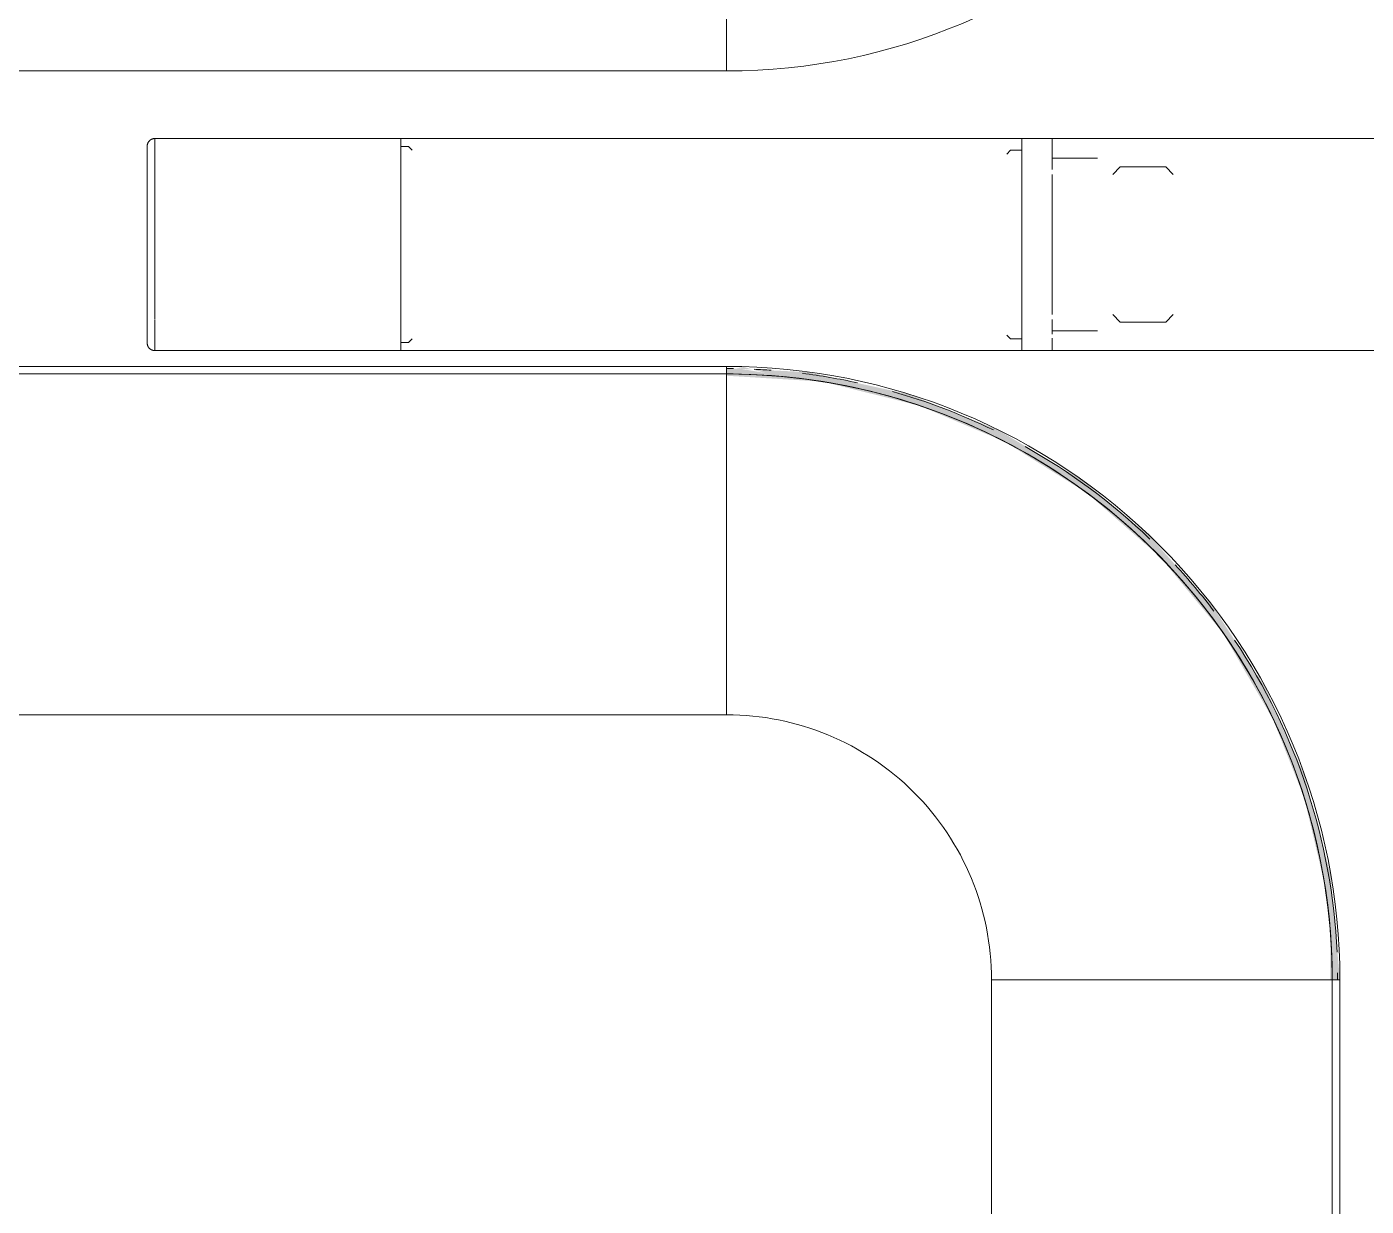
# Model space of a CAD drawing. Header units: millimetres. Extents: x -11245 to 8231, y -22520 to -3800.
# Drawn here: x -7597 to -7420.1, y -15316.6 to -15160.9 of the extents above; entities that cross this region are included whole.
import ezdxf

# ---------------------------------------------------------------- set-up
doc = ezdxf.new("R2010")
doc.units = ezdxf.units.MM
for name, color, linetype, lineweight in [('A-DETL-THIN', 151, 'Continuous', 9), ('A-FLOR-PATT', 8, 'Continuous', 25), ('A-GENM', 13, 'Continuous', 9), ('G-IMPT', 8, 'Continuous', 9)]:
    doc.layers.add(name, color=color, linetype=linetype, lineweight=lineweight)

# ---------------------------------------------------------------- blocks, each defined once
blk = doc.blocks.new('CRT_MGN_COZ_Fogão a lenha completo - CRT_MGN_COZ_Fogão a lenha completo-5005769-PONTOS ELÉTRICOS TÉRREO')
at = {"layer": 'G-IMPT'}
for p, q in [((2637.92, 90), (2637.92, -90)), ((2682.92, 90), (2682.92, -90)), ((2682.92, -90), (2682.92, 90)), ((2683.92, 90), (2683.92, -90)), ((2722.92, 90), (2722.92, -90)), ((2699.92, -13.5), (2700.08, -13.5)), ((2700.08, -13.5), (2699.92, -13.5)), ((2686, -14.5), (2686, -47)), ((2690.08, -14.5), (2686, -14.5)), ((2700.04, -14.5), (2690.14, -14.5)), ((2700.04, -14.5), (2714, -14.5)), ((2714, -47), (2714, -14.5)), ((2686, -47), (2686, -129)), ((2686, -47), (2714, -47)), ((2700, -47), (2686, -47)), ((2687.05, -47), (2687.05, -48)), ((2714, -47), (2700, -47)), ((2712.95, -48), (2712.95, -47)), ((2714, -129), (2714, -47)), ((2687.05, -48), (2687.55, -48.5)), ((2712.45, -48.5), (2712.95, -48)), ((2637.92, -90), (2682.92, -90)), ((2682.92, -90), (2683.92, -90)), ((2767.92, -90), (2722.92, -90)), ((2602.92, -125), (2362.92, -125)), ((2602.92, -170), (2602.92, -125)), ((2688.05, -127), (2687.55, -127.5)), ((2712.45, -127.5), (2711.95, -127)), ((2686, -129), (2686, -133)), ((2686, -129), (2714, -129)), ((2714, -129), (2686, -129)), ((2687.55, -127.5), (2687.55, -129)), ((2712.45, -129), (2712.45, -127.5)), ((2714, -133), (2714, -129)), ((2686, -133), (2686, -210)), ((2686, -133), (2687.63, -133)), ((2690.1, -133), (2688.17, -133)), ((2688.6, -133), (2688.6, -139)), ((2690.75, -133), (2700, -133)), ((2700, -133), (2699.11, -133)), ((2700, -133), (2709.25, -133)), ((2711.83, -133), (2709.9, -133)), ((2711.4, -139), (2711.4, -133)), ((2711.8, -133), (2714, -133)), ((2714, -210), (2714, -133)), ((2690.75, -141), (2689.75, -142)), ((2710.25, -142), (2709.25, -141)), ((2689.75, -142), (2689.75, -148)), ((2710.25, -148), (2710.25, -142)), ((2689.75, -148), (2690.75, -149)), ((2709.25, -149), (2710.25, -148)), ((2602.92, -170), (2362.92, -170)), ((2362.92, -170), (2602.92, -170)), ((2602.92, -171), (2362.92, -171)), ((2602.92, -170), (2602.92, -171))]:
    blk.add_line(p, q, dxfattribs=at)
at = {"layer": 'G-IMPT', "flags": 128}
for points in [[(2686, -14.5), (2686, -14.46), (2686, -14.42), (2686.01, -14.38), (2686.01, -14.34), (2686.02, -14.3), (2686.03, -14.26), (2686.04, -14.22), (2686.05, -14.19), (2686.06, -14.15), (2686.08, -14.11), (2686.1, -14.07), (2686.11, -14.04), (2686.13, -14), (2686.15, -13.97), (2686.17, -13.94), (2686.2, -13.9), (2686.22, -13.87), (2686.25, -13.84), (2686.28, -13.81), (2686.3, -13.78), (2686.33, -13.76), (2686.36, -13.73), (2686.39, -13.7), (2686.43, -13.68), (2686.46, -13.66), (2686.49, -13.64), (2686.53, -13.62), (2686.56, -13.6), (2686.6, -13.58), (2686.64, -13.57), (2686.68, -13.55), (2686.71, -13.54), (2686.75, -13.53), (2686.79, -13.52), (2686.83, -13.51), (2686.87, -13.51), (2686.91, -13.5), (2686.95, -13.5), (2686.99, -13.5), (2687, -13.5)], [(2700.08, -13.5), (2699.56, -13.5), (2699.04, -13.5), (2698.52, -13.5), (2698, -13.5), (2697.49, -13.5), (2696.98, -13.5), (2696.48, -13.5), (2695.98, -13.5), (2695.49, -13.5), (2695.01, -13.5), (2694.53, -13.5), (2694.06, -13.5), (2693.61, -13.5), (2693.16, -13.5), (2692.72, -13.5), (2692.3, -13.5), (2691.88, -13.5), (2691.48, -13.5), (2691.1, -13.5), (2690.73, -13.5), (2690.37, -13.5), (2690.03, -13.5), (2689.7, -13.5), (2689.39, -13.5), (2689.1, -13.5), (2688.83, -13.5), (2688.57, -13.5), (2688.33, -13.5), (2688.11, -13.5), (2687.91, -13.5), (2687.73, -13.5), (2687.57, -13.5), (2687.43, -13.5), (2687.3, -13.5), (2687.2, -13.5), (2687.12, -13.5), (2687.06, -13.5), (2687.02, -13.5), (2687, -13.5), (2687, -13.5)], [(2687, -13.5), (2687.01, -13.5), (2687.04, -13.5), (2687.09, -13.5), (2687.17, -13.5), (2687.26, -13.5), (2687.37, -13.5), (2687.51, -13.5), (2687.66, -13.5), (2687.83, -13.5), (2688.03, -13.5), (2688.24, -13.5), (2688.47, -13.5), (2688.72, -13.5), (2688.99, -13.5), (2689.27, -13.5), (2689.57, -13.5), (2689.89, -13.5), (2690.23, -13.5), (2690.58, -13.5), (2690.94, -13.5), (2691.32, -13.5), (2691.72, -13.5), (2692.12, -13.5), (2692.54, -13.5), (2692.98, -13.5), (2693.42, -13.5), (2693.87, -13.5), (2694.34, -13.5), (2694.81, -13.5), (2695.29, -13.5), (2695.78, -13.5), (2696.27, -13.5), (2696.77, -13.5), (2697.28, -13.5), (2697.79, -13.5), (2698.3, -13.5), (2698.82, -13.5), (2699.34, -13.5), (2699.86, -13.5), (2699.92, -13.5)], [(2699.92, -13.5), (2700.44, -13.5), (2700.96, -13.5), (2701.48, -13.5), (2702, -13.5), (2702.51, -13.5), (2703.02, -13.5), (2703.52, -13.5), (2704.02, -13.5), (2704.51, -13.5), (2704.99, -13.5), (2705.47, -13.5), (2705.94, -13.5), (2706.39, -13.5), (2706.84, -13.5), (2707.28, -13.5), (2707.7, -13.5), (2708.12, -13.5), (2708.52, -13.5), (2708.9, -13.5), (2709.27, -13.5), (2709.63, -13.5), (2709.97, -13.5), (2710.3, -13.5), (2710.61, -13.5), (2710.9, -13.5), (2711.17, -13.5), (2711.43, -13.5), (2711.67, -13.5), (2711.89, -13.5), (2712.09, -13.5), (2712.27, -13.5), (2712.43, -13.5), (2712.57, -13.5), (2712.7, -13.5), (2712.8, -13.5), (2712.88, -13.5), (2712.94, -13.5), (2712.98, -13.5), (2713, -13.5), (2713, -13.5)], [(2713, -13.5), (2712.99, -13.5), (2712.96, -13.5), (2712.91, -13.5), (2712.83, -13.5), (2712.74, -13.5), (2712.63, -13.5), (2712.49, -13.5), (2712.34, -13.5), (2712.17, -13.5), (2711.97, -13.5), (2711.76, -13.5), (2711.53, -13.5), (2711.28, -13.5), (2711.01, -13.5), (2710.73, -13.5), (2710.43, -13.5), (2710.11, -13.5), (2709.77, -13.5), (2709.42, -13.5), (2709.06, -13.5), (2708.68, -13.5), (2708.28, -13.5), (2707.88, -13.5), (2707.46, -13.5), (2707.02, -13.5), (2706.58, -13.5), (2706.13, -13.5), (2705.66, -13.5), (2705.19, -13.5), (2704.71, -13.5), (2704.22, -13.5), (2703.73, -13.5), (2703.23, -13.5), (2702.72, -13.5), (2702.21, -13.5), (2701.7, -13.5), (2701.18, -13.5), (2700.66, -13.5), (2700.14, -13.5), (2700.08, -13.5)], [(2713, -13.5), (2713.04, -13.5), (2713.08, -13.5), (2713.12, -13.51), (2713.16, -13.51), (2713.2, -13.52), (2713.24, -13.53), (2713.28, -13.54), (2713.31, -13.55), (2713.35, -13.56), (2713.39, -13.58), (2713.43, -13.6), (2713.46, -13.61), (2713.5, -13.63), (2713.53, -13.65), (2713.56, -13.67), (2713.6, -13.7), (2713.63, -13.72), (2713.66, -13.75), (2713.69, -13.78), (2713.72, -13.8), (2713.74, -13.83), (2713.77, -13.86), (2713.8, -13.89), (2713.82, -13.93), (2713.84, -13.96), (2713.86, -13.99), (2713.88, -14.03), (2713.9, -14.06), (2713.92, -14.1), (2713.93, -14.14), (2713.95, -14.18), (2713.96, -14.21), (2713.97, -14.25), (2713.98, -14.29), (2713.99, -14.33), (2713.99, -14.37), (2714, -14.41), (2714, -14.45), (2714, -14.49), (2714, -14.5)], [(2682.92, -90), (2682.86, -93.2), (2682.67, -96.39), (2682.35, -99.58), (2681.9, -102.75), (2681.33, -105.89), (2680.63, -109.02), (2679.81, -112.11), (2678.86, -115.17), (2677.8, -118.18), (2676.61, -121.15), (2675.31, -124.08), (2673.88, -126.94), (2672.35, -129.75), (2670.71, -132.49), (2668.95, -135.17), (2667.09, -137.78), (2665.13, -140.3), (2663.07, -142.75), (2660.91, -145.11), (2658.66, -147.39), (2656.32, -149.57), (2653.9, -151.66), (2651.39, -153.65), (2648.81, -155.54), (2646.15, -157.32), (2643.42, -158.99), (2640.63, -160.56), (2637.78, -162.01), (2634.87, -163.34), (2631.91, -164.56), (2628.91, -165.66), (2625.86, -166.64), (2622.78, -167.5), (2619.66, -168.23), (2616.52, -168.84), (2613.36, -169.32), (2610.18, -169.67), (2606.99, -169.9), (2603.79, -170), (2602.92, -170)], [(2602.92, -170), (2606.12, -169.94), (2609.32, -169.74), (2612.5, -169.42), (2615.67, -168.98), (2618.82, -168.41), (2621.94, -167.71), (2625.03, -166.88), (2628.09, -165.94), (2631.11, -164.87), (2634.08, -163.68), (2637, -162.38), (2639.87, -160.96), (2642.68, -159.43), (2645.42, -157.78), (2648.1, -156.03), (2650.7, -154.17), (2653.23, -152.21), (2655.68, -150.14), (2658.04, -147.99), (2660.31, -145.74), (2662.5, -143.4), (2664.58, -140.97), (2666.57, -138.47), (2668.46, -135.88), (2670.24, -133.22), (2671.92, -130.5), (2673.48, -127.71), (2674.93, -124.85), (2676.27, -121.95), (2677.49, -118.99), (2678.59, -115.98), (2679.57, -112.94), (2680.42, -109.85), (2681.15, -106.74), (2681.76, -103.6), (2682.24, -100.43), (2682.6, -97.25), (2682.82, -94.06), (2682.92, -90.86), (2682.92, -90)]]:
    blk.add_lwpolyline(points, dxfattribs=at)
at = {"layer": 'G-IMPT'}
for centre, radius, start, end in [((2602.92, -90), 80, 270, 0), ((2602.92, -90), 81, 270, 0), ((2602.92, -90), 35, 270, 0), ((2602.92, -90), 80, 270, 0), ((2602.92, -90), 80.7, 359.3582, 0), ((2802.92, -90), 80, 180, 270), ((2602.92, -90), 80.7, 355.8006, 357.4191), ((2602.92, -90), 80.7, 347.6323, 352.8719), ((2602.92, -90), 80.7, 334.107, 344.25), ((2602.92, -90), 80.7, 316.155, 330.75), ((2602.92, -90), 80.7, 307.1013, 312.75), ((2602.92, -90), 80.7, 272.5809, 303.75), ((2602.92, -90), 80.7, 270, 270.6418)]:
    blk.add_arc(centre, radius, start, end, dxfattribs=at)
blk = doc.blocks.new('CRT_MGN_COZ_Fogão a lenha completo - CRT_MGN_COZ_Fogão a lenha completo-V30-PONTOS ELÉTRICOS TÉRREO')
at = {"layer": 'G-IMPT'}
for p, q in [((2637.92, 90), (2637.92, -90)), ((2682.92, 90), (2682.92, -90)), ((2682.92, -90), (2682.92, 90)), ((2683.92, 90), (2683.92, -90)), ((2722.92, 90), (2722.92, -90)), ((2699.92, -13.5), (2700.08, -13.5)), ((2700.08, -13.5), (2699.92, -13.5)), ((2686, -14.5), (2686, -47)), ((2690.08, -14.5), (2686, -14.5)), ((2700.04, -14.5), (2690.14, -14.5)), ((2700.04, -14.5), (2714, -14.5)), ((2714, -47), (2714, -14.5)), ((2686, -47), (2686, -129)), ((2686, -47), (2714, -47)), ((2700, -47), (2686, -47)), ((2687.05, -47), (2687.05, -48)), ((2714, -47), (2700, -47)), ((2712.95, -48), (2712.95, -47)), ((2714, -129), (2714, -47)), ((2687.05, -48), (2687.55, -48.5)), ((2712.45, -48.5), (2712.95, -48)), ((2637.92, -90), (2682.92, -90)), ((2682.92, -90), (2683.92, -90)), ((2767.92, -90), (2722.92, -90)), ((2602.92, -125), (2362.92, -125)), ((2602.92, -170), (2602.92, -125)), ((2688.05, -127), (2687.55, -127.5)), ((2712.45, -127.5), (2711.95, -127)), ((2686, -129), (2686, -133)), ((2686, -129), (2714, -129)), ((2714, -129), (2686, -129)), ((2687.55, -127.5), (2687.55, -129)), ((2712.45, -129), (2712.45, -127.5)), ((2714, -133), (2714, -129)), ((2686, -133), (2686, -210)), ((2686, -133), (2687.63, -133)), ((2690.1, -133), (2688.17, -133)), ((2688.6, -133), (2688.6, -139)), ((2690.75, -133), (2700, -133)), ((2700, -133), (2699.11, -133)), ((2700, -133), (2709.25, -133)), ((2711.83, -133), (2709.9, -133)), ((2711.4, -139), (2711.4, -133)), ((2711.8, -133), (2714, -133)), ((2714, -210), (2714, -133)), ((2690.75, -141), (2689.75, -142)), ((2710.25, -142), (2709.25, -141)), ((2689.75, -142), (2689.75, -148)), ((2710.25, -148), (2710.25, -142)), ((2689.75, -148), (2690.75, -149)), ((2709.25, -149), (2710.25, -148)), ((2602.92, -170), (2362.92, -170)), ((2362.92, -170), (2602.92, -170)), ((2602.92, -171), (2362.92, -171)), ((2602.92, -170), (2602.92, -171))]:
    blk.add_line(p, q, dxfattribs=at)
at = {"layer": 'G-IMPT', "flags": 128}
for points in [[(2686, -14.5), (2686, -14.46), (2686, -14.42), (2686.01, -14.38), (2686.01, -14.34), (2686.02, -14.3), (2686.03, -14.26), (2686.04, -14.22), (2686.05, -14.19), (2686.06, -14.15), (2686.08, -14.11), (2686.1, -14.07), (2686.11, -14.04), (2686.13, -14), (2686.15, -13.97), (2686.17, -13.94), (2686.2, -13.9), (2686.22, -13.87), (2686.25, -13.84), (2686.28, -13.81), (2686.3, -13.78), (2686.33, -13.76), (2686.36, -13.73), (2686.39, -13.7), (2686.43, -13.68), (2686.46, -13.66), (2686.49, -13.64), (2686.53, -13.62), (2686.56, -13.6), (2686.6, -13.58), (2686.64, -13.57), (2686.68, -13.55), (2686.71, -13.54), (2686.75, -13.53), (2686.79, -13.52), (2686.83, -13.51), (2686.87, -13.51), (2686.91, -13.5), (2686.95, -13.5), (2686.99, -13.5), (2687, -13.5)], [(2700.08, -13.5), (2699.56, -13.5), (2699.04, -13.5), (2698.52, -13.5), (2698, -13.5), (2697.49, -13.5), (2696.98, -13.5), (2696.48, -13.5), (2695.98, -13.5), (2695.49, -13.5), (2695.01, -13.5), (2694.53, -13.5), (2694.06, -13.5), (2693.61, -13.5), (2693.16, -13.5), (2692.72, -13.5), (2692.3, -13.5), (2691.88, -13.5), (2691.48, -13.5), (2691.1, -13.5), (2690.73, -13.5), (2690.37, -13.5), (2690.03, -13.5), (2689.7, -13.5), (2689.39, -13.5), (2689.1, -13.5), (2688.83, -13.5), (2688.57, -13.5), (2688.33, -13.5), (2688.11, -13.5), (2687.91, -13.5), (2687.73, -13.5), (2687.57, -13.5), (2687.43, -13.5), (2687.3, -13.5), (2687.2, -13.5), (2687.12, -13.5), (2687.06, -13.5), (2687.02, -13.5), (2687, -13.5), (2687, -13.5)], [(2687, -13.5), (2687.01, -13.5), (2687.04, -13.5), (2687.09, -13.5), (2687.17, -13.5), (2687.26, -13.5), (2687.37, -13.5), (2687.51, -13.5), (2687.66, -13.5), (2687.83, -13.5), (2688.03, -13.5), (2688.24, -13.5), (2688.47, -13.5), (2688.72, -13.5), (2688.99, -13.5), (2689.27, -13.5), (2689.57, -13.5), (2689.89, -13.5), (2690.23, -13.5), (2690.58, -13.5), (2690.94, -13.5), (2691.32, -13.5), (2691.72, -13.5), (2692.12, -13.5), (2692.54, -13.5), (2692.98, -13.5), (2693.42, -13.5), (2693.87, -13.5), (2694.34, -13.5), (2694.81, -13.5), (2695.29, -13.5), (2695.78, -13.5), (2696.27, -13.5), (2696.77, -13.5), (2697.28, -13.5), (2697.79, -13.5), (2698.3, -13.5), (2698.82, -13.5), (2699.34, -13.5), (2699.86, -13.5), (2699.92, -13.5)], [(2699.92, -13.5), (2700.44, -13.5), (2700.96, -13.5), (2701.48, -13.5), (2702, -13.5), (2702.51, -13.5), (2703.02, -13.5), (2703.52, -13.5), (2704.02, -13.5), (2704.51, -13.5), (2704.99, -13.5), (2705.47, -13.5), (2705.94, -13.5), (2706.39, -13.5), (2706.84, -13.5), (2707.28, -13.5), (2707.7, -13.5), (2708.12, -13.5), (2708.52, -13.5), (2708.9, -13.5), (2709.27, -13.5), (2709.63, -13.5), (2709.97, -13.5), (2710.3, -13.5), (2710.61, -13.5), (2710.9, -13.5), (2711.17, -13.5), (2711.43, -13.5), (2711.67, -13.5), (2711.89, -13.5), (2712.09, -13.5), (2712.27, -13.5), (2712.43, -13.5), (2712.57, -13.5), (2712.7, -13.5), (2712.8, -13.5), (2712.88, -13.5), (2712.94, -13.5), (2712.98, -13.5), (2713, -13.5), (2713, -13.5)], [(2713, -13.5), (2712.99, -13.5), (2712.96, -13.5), (2712.91, -13.5), (2712.83, -13.5), (2712.74, -13.5), (2712.63, -13.5), (2712.49, -13.5), (2712.34, -13.5), (2712.17, -13.5), (2711.97, -13.5), (2711.76, -13.5), (2711.53, -13.5), (2711.28, -13.5), (2711.01, -13.5), (2710.73, -13.5), (2710.43, -13.5), (2710.11, -13.5), (2709.77, -13.5), (2709.42, -13.5), (2709.06, -13.5), (2708.68, -13.5), (2708.28, -13.5), (2707.88, -13.5), (2707.46, -13.5), (2707.02, -13.5), (2706.58, -13.5), (2706.13, -13.5), (2705.66, -13.5), (2705.19, -13.5), (2704.71, -13.5), (2704.22, -13.5), (2703.73, -13.5), (2703.23, -13.5), (2702.72, -13.5), (2702.21, -13.5), (2701.7, -13.5), (2701.18, -13.5), (2700.66, -13.5), (2700.14, -13.5), (2700.08, -13.5)], [(2713, -13.5), (2713.04, -13.5), (2713.08, -13.5), (2713.12, -13.51), (2713.16, -13.51), (2713.2, -13.52), (2713.24, -13.53), (2713.28, -13.54), (2713.31, -13.55), (2713.35, -13.56), (2713.39, -13.58), (2713.43, -13.6), (2713.46, -13.61), (2713.5, -13.63), (2713.53, -13.65), (2713.56, -13.67), (2713.6, -13.7), (2713.63, -13.72), (2713.66, -13.75), (2713.69, -13.78), (2713.72, -13.8), (2713.74, -13.83), (2713.77, -13.86), (2713.8, -13.89), (2713.82, -13.93), (2713.84, -13.96), (2713.86, -13.99), (2713.88, -14.03), (2713.9, -14.06), (2713.92, -14.1), (2713.93, -14.14), (2713.95, -14.18), (2713.96, -14.21), (2713.97, -14.25), (2713.98, -14.29), (2713.99, -14.33), (2713.99, -14.37), (2714, -14.41), (2714, -14.45), (2714, -14.49), (2714, -14.5)], [(2682.92, -90), (2682.86, -93.2), (2682.67, -96.39), (2682.35, -99.58), (2681.9, -102.75), (2681.33, -105.89), (2680.63, -109.02), (2679.81, -112.11), (2678.86, -115.17), (2677.8, -118.18), (2676.61, -121.15), (2675.31, -124.08), (2673.88, -126.94), (2672.35, -129.75), (2670.71, -132.49), (2668.95, -135.17), (2667.09, -137.78), (2665.13, -140.3), (2663.07, -142.75), (2660.91, -145.11), (2658.66, -147.39), (2656.32, -149.57), (2653.9, -151.66), (2651.39, -153.65), (2648.81, -155.54), (2646.15, -157.32), (2643.42, -158.99), (2640.63, -160.56), (2637.78, -162.01), (2634.87, -163.34), (2631.91, -164.56), (2628.91, -165.66), (2625.86, -166.64), (2622.78, -167.5), (2619.66, -168.23), (2616.52, -168.84), (2613.36, -169.32), (2610.18, -169.67), (2606.99, -169.9), (2603.79, -170), (2602.92, -170)], [(2602.92, -170), (2606.12, -169.94), (2609.32, -169.74), (2612.5, -169.42), (2615.67, -168.98), (2618.82, -168.41), (2621.94, -167.71), (2625.03, -166.88), (2628.09, -165.94), (2631.11, -164.87), (2634.08, -163.68), (2637, -162.38), (2639.87, -160.96), (2642.68, -159.43), (2645.42, -157.78), (2648.1, -156.03), (2650.7, -154.17), (2653.23, -152.21), (2655.68, -150.14), (2658.04, -147.99), (2660.31, -145.74), (2662.5, -143.4), (2664.58, -140.97), (2666.57, -138.47), (2668.46, -135.88), (2670.24, -133.22), (2671.92, -130.5), (2673.48, -127.71), (2674.93, -124.85), (2676.27, -121.95), (2677.49, -118.99), (2678.59, -115.98), (2679.57, -112.94), (2680.42, -109.85), (2681.15, -106.74), (2681.76, -103.6), (2682.24, -100.43), (2682.6, -97.25), (2682.82, -94.06), (2682.92, -90.86), (2682.92, -90)]]:
    blk.add_lwpolyline(points, dxfattribs=at)
at = {"layer": 'G-IMPT'}
for centre, radius, start, end in [((2602.92, -90), 80, 270, 0), ((2602.92, -90), 81, 270, 0), ((2602.92, -90), 35, 270, 0), ((2602.92, -90), 80, 270, 0), ((2602.92, -90), 80.7, 359.3582, 0), ((2802.92, -90), 80, 180, 270), ((2602.92, -90), 80.7, 355.8006, 357.4191), ((2602.92, -90), 80.7, 347.6323, 352.8719), ((2602.92, -90), 80.7, 334.107, 344.25), ((2602.92, -90), 80.7, 316.155, 330.75), ((2602.92, -90), 80.7, 307.1013, 312.75), ((2602.92, -90), 80.7, 272.5809, 303.75), ((2602.92, -90), 80.7, 270, 270.6418)]:
    blk.add_arc(centre, radius, start, end, dxfattribs=at)

msp = doc.modelspace()

# ---------------------------------------------------------------- hatches: boundary and pattern name
at = {"layer": 'A-FLOR-PATT', "lineweight": 9}
h = msp.add_hatch(dxfattribs=at)
h.set_pattern_fill('FP_1', color=9, style=0, pattern_type=2)
h.set_pattern_definition([(0, (0, 0), (609.6, 152.4), [25.146, -432.054, 25.146, -432.054, -2438.4]), (0, (0, 0), (609.6, 152.4), [-914.4, 25.146, -889.254, 25.146, -432.054, -1066.8]), (0, (0, 0), (609.6, 152.4), [-2286, 25.146, -279.654, 25.146, -736.854]), (120, (228.6, 76.2), (-436.7823, 451.7291), [25.146, -432.054, 25.146, -432.054, -2438.4]), (120, (228.6, 76.2), (-436.7823, 451.7291), [-914.4, 25.146, -889.254, 25.146, -432.054, -1066.8]), (120, (228.6, 76.2), (-436.7823, 451.7291), [-2286, 25.146, -279.654, 25.146, -736.854]), (240, (304.8, 381), (-172.8177, -604.1291), [25.146, -432.054, 25.146, -432.054, -2438.4]), (240, (304.8, 381), (-172.8177, -604.1291), [-914.4, 25.146, -889.254, 25.146, -432.054, -1066.8]), (240, (304.8, 381), (-172.8177, -604.1291), [-2286, 25.146, -279.654, 25.146, -736.854])])
h.paths.add_polyline_path([(-7253.156, -5639.186), (-7250.914, -5640.48), (-7252.12, -5639.615)])
h.paths.add_polyline_path([(-7254.62, -5635.651), (-7253.95, -5638.151), (-7254.084, -5636.945), (-7254.45, -5636.062)])
h.paths.add_polyline_path([(-11044.62, -19319.651), (-7944.62, -19319.651), (-7944.62, -17819.651), (-7954.62, -17819.651), (-7954.62, -17359.651), (-7944.62, -17359.651), (-7944.62, -17039.651), (-7954.62, -17039.651), (-7954.62, -16739.651), (-7944.62, -16739.651), (-7944.62, -16439.651), (-7964.62, -16439.651), (-7964.613, -16039.651), (-7944.62, -16039.651), (-7944.62, -16034.651), (-7964.62, -16034.651), (-7964.613, -15634.651), (-7944.62, -15634.651), (-7944.62, -15589.651), (-7964.62, -15589.651), (-7964.613, -15189.651), (-7944.62, -15189.651), (-7944.62, -15184.651), (-7964.62, -15184.651), (-7964.613, -14784.651), (-7944.62, -14784.651), (-7944.62, -14739.651), (-7964.62, -14739.651), (-7964.613, -14339.651), (-7944.62, -14339.651), (-7944.62, -14334.651), (-7964.62, -14334.651), (-7964.613, -13934.651), (-7944.62, -13934.651), (-7944.62, -13889.651), (-7605.159, -13889.651), (-7507.12, -13833.048), (-7507.12, -13889.651), (-7455.159, -13889.651), (-7357.12, -13833.048), (-7357.12, -13889.651), (-7244.62, -13889.651), (-7244.62, -13464.151), (-7270.502, -13460.743), (-7294.62, -13450.753), (-7315.331, -13434.861), (-7331.223, -13414.151), (-7341.213, -13390.033), (-7344.62, -13364.151), (-7341.213, -13338.269), (-7331.223, -13314.151), (-7315.331, -13293.44), (-7294.62, -13277.548), (-7270.502, -13267.558), (-7244.62, -13264.151), (-7244.62, -13088.651), (-7254.62, -13088.651), (-7254.62, -12988.651), (-7244.62, -12988.651), (-7244.62, -8790.651), (-7254.62, -8790.651), (-7254.62, -8690.651), (-7244.62, -8690.651), (-7244.62, -8355.151), (-7270.502, -8351.743), (-7294.62, -8341.753), (-7315.331, -8325.861), (-7331.223, -8305.151), (-7341.213, -8281.033), (-7344.62, -8255.151), (-7341.213, -8229.269), (-7331.223, -8205.151), (-7315.331, -8184.44), (-7294.62, -8168.548), (-7270.502, -8158.558), (-7244.62, -8155.151), (-7244.62, -8139.651), (-7254.62, -8139.651), (-7253.95, -5539.651), (-7244.62, -5539.651), (-7244.62, -5299.651), (-7044.62, -5299.651), (-7041.213, -5273.769), (-7031.223, -5249.651), (-7015.205, -5228.844), (-6994.62, -5213.048), (-6970.502, -5203.058), (-6944.62, -5199.651), (-6918.738, -5203.058), (-6894.62, -5213.048), (-6873.909, -5228.94), (-6858.018, -5249.651), (-6848.027, -5273.769), (-6844.62, -5299.651), (-6663.62, -5299.651), (-6663.62, -5289.651), (-6563.62, -5289.651), (-6563.62, -5299.651), (-3065.62, -5299.291), (-3065.62, -5289.651), (-2965.62, -5289.651), (-2965.62, -5299.651), (-2784.62, -5299.651), (-2781.213, -5273.769), (-2771.223, -5249.651), (-2755.331, -5228.94), (-2734.62, -5213.048), (-2710.502, -5203.058), (-2684.62, -5199.651), (-2658.738, -5203.058), (-2634.62, -5213.048), (-2613.909, -5228.94), (-2598.018, -5249.651), (-2588.027, -5273.769), (-2584.62, -5299.651), (-2524.62, -5299.651), (-2524.62, -3999.651), (-2584.62, -3999.651), (-2584.62, -3939.651), (-7042.12, -3939.651), (-7042.12, -3859.651), (-2584.62, -3859.651), (-2584.62, -3799.651), (-7044.62, -3799.651), (-7044.62, -3999.651), (-7244.62, -3999.651), (-7244.62, -3799.651), (-11044.62, -3799.651), (-11044.62, -3999.651), (-11244.62, -3999.651), (-11244.62, -7934.651), (-11044.62, -7934.651), (-11044.62, -8134.651), (-11244.62, -8134.651), (-11244.62, -11579.651), (-11044.62, -11579.651), (-11044.62, -11779.651), (-11244.62, -11779.651), (-11244.62, -15224.651), (-11044.62, -15224.651), (-11044.62, -15424.651), (-11244.62, -15424.651), (-11244.62, -19119.651), (-11044.62, -19119.651)])
h.paths.add_polyline_path([(-7504.62, -15607.726), (-7490.696, -15606.479), (-7477.518, -15602.997), (-7466.256, -15598.006), (-7455.502, -15591.067), (-7446.37, -15582.947), (-7438.697, -15573.749), (-7431.713, -15561.904), (-7427.342, -15550.895), (-7424.393, -15537.501), (-7424.486, -15531.805), (-7425.973, -15541.09), (-7429.275, -15553.452), (-7434.39, -15564.922), (-7440.362, -15574.336), (-7448.816, -15584.001), (-7459.509, -15592.725), (-7470.234, -15598.897), (-7480.561, -15602.997), (-7493.322, -15605.885), (-7504.62, -15607.637)])
h.paths.add_polyline_path([(-7684.62, -15607.226), (-7688.516, -15607.215), (-7689.699, -15606.86)])
h.paths.add_polyline_path([(-7684.62, -15607.726), (-7684.62, -15606.479), (-7697.291, -15605.71), (-7710.012, -15602.563), (-7723.009, -15596.847), (-7732.231, -15590.984), (-7741.896, -15582.529), (-7750.15, -15572.538), (-7756.792, -15561.112), (-7760.865, -15550.88), (-7763.788, -15537.95), (-7765.531, -15528.983), (-7764.374, -15540.65), (-7760.894, -15553.82), (-7755.901, -15565.09), (-7749.439, -15575.239), (-7740.489, -15585.302), (-7730.389, -15593.487), (-7719.658, -15599.697), (-7709.341, -15603.849), (-7697.291, -15606.729), (-7686.878, -15607.637)])
h.paths.add_polyline_path([(-7502.363, -15607.637), (-7504.62, -15607.226), (-7501.738, -15607.476)])
h.paths.add_polyline_path([(-7459.654, -15594.023), (-7459.509, -15593.178), (-7459.509, -15593.905)])
h.paths.add_polyline_path([(-7449.68, -15586.16), (-7450.117, -15585.687), (-7448.725, -15585.086)])
h.paths.add_polyline_path([(-7434.002, -15566.274), (-7434.184, -15565.335), (-7433.592, -15565.335)])
h.paths.add_polyline_path([(-7426.721, -15548.695), (-7427.25, -15548.236), (-7426.639, -15548.236)])
h.paths.add_polyline_path([(-7764.735, -15532.076), (-7765.37, -15528.1), (-7765.12, -15526.726), (-7764.753, -15531.817)])
h.paths.add_polyline_path([(-7536.62, -15466.18), (-7525.879, -15465.184), (-7515.504, -15462.232), (-7505.848, -15457.424), (-7497.24, -15450.924), (-7489.163, -15441.771), (-7483.935, -15432.968), (-7479.95, -15421.82), (-7478.415, -15413.119), (-7478.415, -15402.332), (-7481.001, -15389.929), (-7485.131, -15380.169), (-7491.017, -15371.242), (-7486.922, -15377.508), (-7483.935, -15383.747), (-7481.001, -15392.79), (-7479.586, -15403.117), (-7480.12, -15405.726), (-7479.763, -15410.939), (-7481.082, -15418.973), (-7483.126, -15423.722), (-7487.089, -15433.781), (-7488.583, -15435.469), (-7489.973, -15438.706), (-7496.455, -15446.186), (-7503.298, -15451.311), (-7516.071, -15459.007), (-7520.623, -15460.008), (-7531.407, -15461.985), (-7531.578, -15462.652), (-7552.234, -15460.052), (-7558.273, -15458.54), (-7565.086, -15455.326), (-7567.392, -15453.058), (-7578.777, -15444.239), (-7585.351, -15435.469), (-7589.939, -15426.136), (-7591.127, -15420.492), (-7593.529, -15407.726), (-7593.505, -15403.883), (-7593.477, -15400.513), (-7592.843, -15396.901), (-7591.127, -15390.959), (-7588.094, -15381.671), (-7584.657, -15375.982), (-7582.572, -15372.499), (-7581.708, -15371.677), (-7582.584, -15371.677), (-7587.197, -15378.53), (-7591.127, -15386.61), (-7594.079, -15396.985), (-7595.074, -15407.726), (-7594.079, -15418.467), (-7591.127, -15428.842), (-7585.444, -15439.775), (-7579.444, -15447.48), (-7571.846, -15454.373), (-7562.675, -15460.052), (-7552.617, -15463.948), (-7542.014, -15465.93)])
h.paths.add_polyline_path([(-7536.62, -15447.726), (-7527.357, -15446.666), (-7517.901, -15443.261), (-7510.589, -15438.616), (-7504.781, -15433.055), (-7499.409, -15425.082), (-7496.547, -15418.226), (-7494.85, -15410.116), (-7494.98, -15400.513), (-7496.719, -15392.634), (-7501.21, -15383.242), (-7506.083, -15376.947), (-7511.933, -15371.747), (-7519.537, -15367.357), (-7527.888, -15364.644), (-7536.62, -15363.726), (-7547.002, -15365.083), (-7555.339, -15368.182), (-7563.163, -15373.246), (-7568.808, -15378.768), (-7574.344, -15387.384), (-7577.277, -15395.344), (-7578.558, -15403.883), (-7577.875, -15413.39), (-7575.109, -15422.414), (-7570.783, -15430.085), (-7564.267, -15437.268), (-7557.555, -15442.094), (-7548.74, -15445.886), (-7540.273, -15447.528), (-7538.84, -15447.605)])
h.paths.add_polyline_path([(-7534.4, -15446.666), (-7543.253, -15446.186), (-7555.232, -15441.992), (-7562.347, -15437.352), (-7568.631, -15430.968), (-7573.831, -15422.941), (-7577.089, -15410.607), (-7577.381, -15403.527), (-7575.637, -15393.872), (-7571.751, -15384.588), (-7563.163, -15374.477), (-7555.339, -15369.516), (-7547.589, -15366.22), (-7534.4, -15364.786), (-7521.444, -15367.638), (-7510.565, -15374.378), (-7503.686, -15381.348), (-7499.43, -15389.038), (-7497.276, -15394.862), (-7495.62, -15405.726), (-7497.766, -15418.068), (-7501.567, -15426.528), (-7506.666, -15433.373), (-7512.816, -15438.832), (-7520.219, -15443.067), (-7528.455, -15445.691), (-7531.473, -15446.186)])
h.paths.add_polyline_path([(-7492.577, -15369.363), (-7498.556, -15363.435), (-7497.24, -15365.288), (-7493.422, -15368.735)])
h.paths.add_polyline_path([(-7572.3, -15361.456), (-7564.148, -15356.454), (-7571.846, -15361.079)])
h.paths.add_polyline_path([(-7505.611, -15358.19), (-7511.436, -15355.015), (-7505.848, -15358.096)])
h.paths.add_polyline_path([(-7502.363, -15205.814), (-7499.541, -15206.592), (-7503.246, -15205.975)])
h.paths.add_polyline_path([(-7424.867, -15286.726), (-7423.62, -15286.726), (-7424.867, -15272.801), (-7428.349, -15259.623), (-7433.477, -15248.117), (-7440.349, -15237.518), (-7448.751, -15228.15), (-7457.597, -15220.803), (-7468.683, -15214.169), (-7480.45, -15209.447), (-7493.845, -15206.499), (-7504.62, -15205.975), (-7504.62, -15206.972), (-7491.949, -15207.742), (-7479.144, -15210.92), (-7467.847, -15215.699), (-7457.009, -15222.468), (-7447.344, -15230.922), (-7439.09, -15240.914), (-7432.449, -15252.339), (-7428.349, -15262.666), (-7425.603, -15274.224), (-7424.867, -15280.45)])
h.paths.add_polyline_path([(-7765.531, -15284.468), (-7765.081, -15286.186), (-7765.466, -15284.827)])
h.paths.add_polyline_path([(-7765.054, -15286.726), (-7764.374, -15286.726), (-7763.604, -15274.055), (-7760.554, -15261.597), (-7755.646, -15249.953), (-7748.175, -15238.223), (-7740.424, -15229.45), (-7730.432, -15221.195), (-7719.007, -15214.554), (-7709.341, -15210.641), (-7697.122, -15207.709), (-7686.878, -15205.814), (-7698.789, -15207.021), (-7711.416, -15210.342), (-7722.984, -15215.445), (-7733.257, -15222.004), (-7743.196, -15230.857), (-7751.381, -15240.957), (-7757.001, -15250.407), (-7761.885, -15262.508), (-7764.623, -15274.055), (-7765.37, -15286.726), (-7765.12, -15286.726)])
h.paths.add_polyline_path([(-7689.97, -15206.611), (-7685.874, -15205.997), (-7688.078, -15206.475)])
h.paths.add_polyline_path([(-7684.62, -15166.726), (-7684.62, -15166.479), (-7690.302, -15166.503)])
h.paths.add_polyline_path([(-7536.62, -15026.18), (-7525.879, -15025.184), (-7514.116, -15021.62), (-7505.654, -15017.292), (-7497.24, -15010.924), (-7489.166, -15001.775), (-7483.91, -14992.91), (-7480.398, -14983.722), (-7478.415, -14973.119), (-7478.415, -14962.332), (-7480.398, -14951.729), (-7484.294, -14941.671), (-7489.973, -14932.499), (-7498.556, -14923.435), (-7507.425, -14917.149), (-7515.504, -14913.219), (-7525.879, -14910.267), (-7536.62, -14909.272), (-7547.361, -14910.267), (-7559.014, -14913.783), (-7567.536, -14918.126), (-7577.336, -14925.863), (-7584.074, -14933.677), (-7589.33, -14942.542), (-7593.29, -14953.631), (-7594.825, -14962.332), (-7594.825, -14973.119), (-7592.239, -14985.522), (-7588.129, -14995.248), (-7583.267, -15002.952), (-7574.684, -15012.017), (-7565.815, -15018.302), (-7557.736, -15022.232), (-7547.361, -15025.184), (-7542.014, -15025.93)])
h.paths.add_polyline_path([(-7531.578, -15024.652), (-7554.255, -15022.012), (-7563.082, -15018.302), (-7571.846, -15012.642), (-7577.759, -15007.106), (-7579.818, -15004.632), (-7581.18, -15002.952), (-7583.953, -14998.498), (-7589.859, -14988.333), (-7592.239, -14980.662), (-7593.595, -14970), (-7593.44, -14966.164), (-7593.459, -14962.332), (-7592.158, -14954.478), (-7588.946, -14944.864), (-7583.936, -14935.759), (-7576.662, -14927.041), (-7569.378, -14920.955), (-7559.431, -14915.4), (-7554.255, -14913.63), (-7541.833, -14911.467), (-7541.161, -14910.842), (-7520.623, -14913.443), (-7515.504, -14914.684), (-7505.784, -14919.689), (-7497.691, -14925.972), (-7491.966, -14932.499), (-7490.488, -14934.671), (-7488.935, -14936.954), (-7486.528, -14941.671), (-7482.415, -14949.767), (-7481.167, -14956.985), (-7479.829, -14966.33), (-7480.1, -14967.826), (-7479.769, -14972.939), (-7480.607, -14977.027), (-7482.113, -14982.492), (-7485.471, -14993.078), (-7490.98, -15002.011), (-7498.158, -15009.901), (-7505.848, -15015.809), (-7515.504, -15020.755), (-7523.277, -15023.189), (-7531.469, -15024.226), (-7531.528, -15024.455)])
h.paths.add_polyline_path([(-7536.62, -15009.726), (-7526.238, -15008.366), (-7518.008, -15005.315), (-7510.743, -15000.741), (-7504.879, -14995.176), (-7499.946, -14988.136), (-7496.547, -14980.226), (-7494.85, -14972.116), (-7494.98, -14962.513), (-7497.226, -14953.312), (-7501.21, -14945.242), (-7506.795, -14938.235), (-7513.19, -14932.931), (-7520.623, -14928.94), (-7527.888, -14926.644), (-7536.62, -14925.726), (-7547.002, -14927.083), (-7555.232, -14930.126), (-7563.342, -14935.398), (-7569.316, -14941.437), (-7574.367, -14949.435), (-7577.277, -14957.344), (-7578.558, -14965.452), (-7578.067, -14974.521), (-7575.087, -14984.46), (-7570.769, -14992.103), (-7564.267, -14999.268), (-7557.03, -15004.373), (-7549.173, -15007.765), (-7540.864, -15009.496)])
h.paths.add_polyline_path([(-7534.4, -15008.666), (-7541.161, -15008.285), (-7551.327, -15005.742), (-7559.629, -15001.661), (-7568.631, -14992.968), (-7573.831, -14984.941), (-7577.089, -14972.607), (-7577.62, -14967.726), (-7575.637, -14955.872), (-7571.751, -14946.588), (-7565.593, -14939.043), (-7559.937, -14934.29), (-7551.417, -14929.533), (-7538.84, -14926.786), (-7525.651, -14928.22), (-7517.901, -14931.516), (-7510.772, -14936.202), (-7503.905, -14943.039), (-7498.251, -14953.948), (-7496.335, -14961.156), (-7495.86, -14972.159), (-7499.43, -14984.414), (-7503.98, -14992.538), (-7510.894, -14999.352), (-7516.047, -15002.953), (-7525.991, -15007.287), (-7532.23, -15008.31)])
h.paths.add_polyline_path([(-9338.771, -12639.651), (-9954.483, -12639.651), (-9961.644, -12579.899), (-9964.275, -12550.623), (-9965.645, -12519.514), (-9965.396, -12494.655), (-9962.233, -12455.641), (-9955.933, -12391.455), (-9955.52, -12363.929), (-9956.905, -12297.499), (-9956.125, -12270.424), (-9953.709, -12241.428), (-9949.539, -12214.298), (-9941.474, -12178.747), (-9927.253, -12126.134), (-9916.55, -12082.438), (-9912.101, -12057.024), (-9908.459, -12023.202), (-9906.262, -11981.806), (-9905.553, -11938.544), (-9906.436, -11871.654), (-9912.434, -11591.235), (-9911.826, -11508.231), (-9909.26, -11352.01), (-9910.77, -11307.955), (-9913.906, -11271.091), (-9919.145, -11233.677), (-9926.132, -11198.484), (-9934.675, -11165.564), (-9970.388, -11041.426), (-9985.002, -10977.584), (-9997.248, -10914.581), (-10010.349, -10842.489), (-10029.996, -11062.452), (-10043, -11222.359), (-10046.618, -11290.42), (-10048.57, -11370.992), (-10049.422, -11505.667), (-10049.31, -12001.065), (-10047.542, -12066.103), (-10043.318, -12127.456), (-10036.375, -12199.501), (-10030.582, -12258.75), (-10028.915, -12299.907), (-10028.921, -12351.775), (-10029.342, -12416.828), (-10027.558, -12487.777), (-10026.468, -12559.033), (-10027.287, -12599.144), (-10029.114, -12639.651), (-10398.926, -12639.651), (-10403.119, -12559.033), (-10403.621, -12508.153), (-10401.837, -12380.248), (-10400.327, -12235.584), (-10401.115, -12127.456), (-10404.023, -12022.534), (-10409.73, -11879.085), (-10416.254, -11763.999), (-10422.358, -11658.976), (-10424.563, -11581.055), (-10427.914, -11348.628), (-10428.372, -11195.388), (-10427.361, -11144.37), (-10424.19, -11131.939), (-10421.033, -11122.228), (-10418.248, -11102.102), (-10417.555, -11077.155), (-10416.396, -11044.639), (-10412.096, -10978.567), (-10408.892, -10885.673), (-10406.154, -10833.252), (-10407.746, -10784.868), (-10409.293, -10728.777), (-10409.082, -10688.101), (-10407.21, -10551.035), (-10406.056, -10275.718), (-10404.455, -10091.414), (-10406.096, -9997.038), (-10410.918, -9849.149), (-10419.572, -9639.651), (-10029.64, -9639.651), (-10027.866, -9647.061), (-10025.631, -9669.191), (-10020.197, -9768.701), (-10018.352, -9801.493), (-10012.961, -9849.149), (-10009.638, -9873.463), (-10003.613, -9854.925), (-9996.047, -9827.044), (-9990.497, -9798.572), (-9984.291, -9754.099), (-9977.354, -9705.692), (-9966.885, -9639.651), (-9079.53, -9639.651), (-9081.81, -9677.369), (-9102.388, -9950.639), (-9106.463, -10038.671), (-9108.141, -10104.608), (-9107.982, -10165.897), (-9105.402, -10412.112), (-9103.898, -10619.845), (-9102.32, -10731.618), (-9103.443, -10759.87), (-9106.803, -10831.462), (-9105.929, -10850.75), (-9104.371, -10861.812), (-9096.327, -10896.803), (-9095.218, -10904.552), (-9092.541, -10976.922), (-9089.683, -10997.541), (-9082.877, -11029.569), (-9080.847, -11048.327), (-9079.919, -11071.397), (-9078.107, -11093.081), (-9074.001, -11108.937), (-9067.863, -11118.791), (-9058.107, -11130.601), (-9055.413, -11135.998), (-9052.992, -11143.347), (-9045.153, -11040.051), (-9041.997, -10970.661), (-9040.386, -10883.97), (-9039.753, -10709.504), (-9040.245, -10256.768), (-9041.698, -10213.199), (-9045.922, -10151.845), (-9051.611, -10091.895), (-9058.658, -10020.551), (-9060.325, -9979.395), (-9060.319, -9927.526), (-9059.898, -9862.474), (-9061.683, -9791.524), (-9062.772, -9720.269), (-9061.953, -9680.158), (-9060.127, -9639.651), (-8690.315, -9639.651), (-8686.121, -9720.269), (-8685.619, -9771.149), (-8687.403, -9899.054), (-8688.913, -10043.718), (-8688.125, -10151.845), (-8685.217, -10256.768), (-8679.51, -10400.217), (-8672.986, -10515.303), (-8666.882, -10620.326), (-8664.677, -10698.247), (-8661.326, -10930.674), (-8660.868, -11083.913), (-8661.955, -11135.321), (-8665.05, -11147.362), (-8668.208, -11157.073), (-8670.992, -11177.199), (-8671.685, -11202.147), (-8672.844, -11234.662), (-8677.144, -11300.735), (-8680.348, -11393.629), (-8683.086, -11446.049), (-8681.494, -11494.433), (-8679.948, -11550.525), (-8680.158, -11591.2), (-8682.03, -11728.266), (-8683.184, -12003.583), (-8684.785, -12187.888), (-8683.19, -12280.631), (-8678.322, -12430.153), (-8669.668, -12639.651), (-9059.6, -12639.651), (-9061.374, -12632.24), (-9063.609, -12610.111), (-9069.043, -12510.601), (-9070.888, -12477.808), (-9076.279, -12430.153), (-9089.42, -12339.508), (-9096.208, -12296.061), (-9099.013, -12214.673), (-9101.781, -12069.376), (-9103.159, -11922.931), (-9103.622, -11912.3), (-9110.471, -11989.033), (-9117.82, -12090.79), (-9120.622, -12152.057), (-9121.714, -12215.102), (-9120.75, -12286.006), (-9117.735, -12355.638), (-9115.244, -12421.336), (-9114.824, -12458.206), (-9115.646, -12504.233), (-9118.375, -12553.43), (-9121.249, -12579.899), (-9125.996, -12608.428), (-9133.285, -12639.651), (-9288.619, -12639.651)])
h.paths.add_polyline_path([(-11104.62, -7932.151), (-11184.62, -7932.151), (-11184.62, -4002.151), (-11104.62, -4002.151), (-11104.62, -7910.185)])
h.paths.add_polyline_path([(-2444.62, -5299.651), (-2384.62, -5299.651), (-2384.62, -3999.651), (-2444.62, -3999.651), (-2444.62, -5289.651)])
h.paths.add_polyline_path([(-8229.414, -3939.651), (-11042.12, -3939.651), (-11042.12, -3859.651), (-7247.12, -3859.651), (-7247.12, -3939.651), (-8052.88, -3939.651)])

# ---------------------------------------------------------------- linework, layer by layer
at = {"layer": 'A-DETL-THIN'}
msp.add_arc((-5253.315, -15838.651), 3239.863, 130.202579, 229.797421, dxfattribs=at)

# ---------------------------------------------------------------- block references
at = {"layer": 'A-GENM', "color": 55, "rotation": 89.99999999999928}
for name in ['CRT_MGN_COZ_Fogão a lenha completo - CRT_MGN_COZ_Fogão a lenha completo-5005769-PONTOS ELÉTRICOS TÉRREO', 'CRT_MGN_COZ_Fogão a lenha completo - CRT_MGN_COZ_Fogão a lenha completo-V30-PONTOS ELÉTRICOS TÉRREO']:
    msp.add_blockref(name, (-7594.62, -17889.651), dxfattribs=at)

doc.saveas('drawing.dxf')
